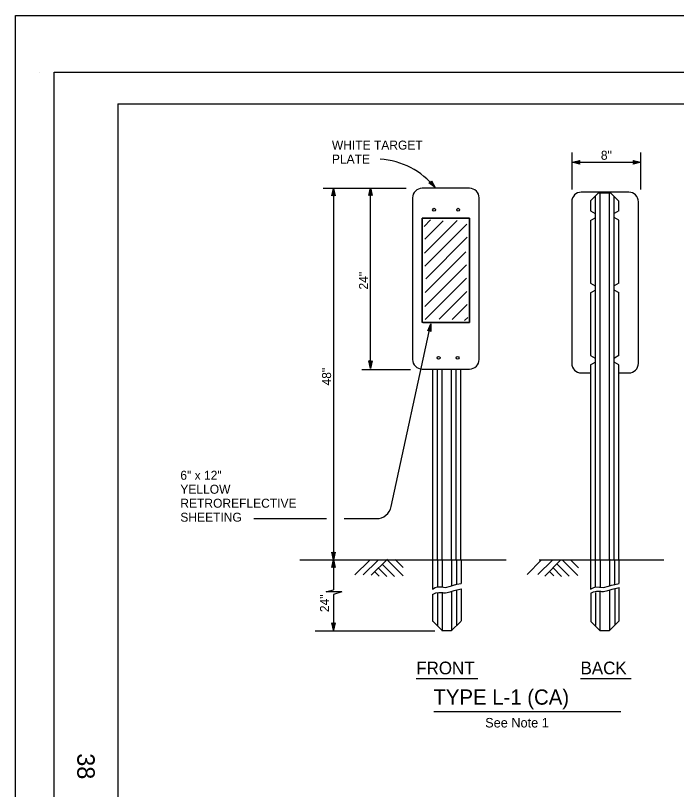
# Model space of a CAD drawing. Extents: x -894 to 866, y -476 to 714.
# Drawn here: x -894 to -373, y 103 to 714 of the extents above; entities that cross this region are included whole.
import ezdxf

# ---------------------------------------------------------------- set-up
doc = ezdxf.new("R2010")
doc.units = 0
for name, color, linetype in [('10 Sheet Format', 7, 'Continuous'), ('56 Stage 3 Anno', 7, 'Continuous'), ('57 Undefined', 7, 'Continuous'), ('59 Sndwall Anno', 7, 'Continuous'), ('60 Nongeo Data', 7, 'Continuous')]:
    doc.layers.add(name, color=color, linetype=linetype)

msp = doc.modelspace()

# ---------------------------------------------------------------- linework, layer by layer
at = {"layer": '10 Sheet Format'}
for p, q in [((-875.42, 668.97), (-875.42, 668.97)), ((-813.45, 643.96), (811.55, 643.96)), ((-813.45, 643.96), (-813.45, -406.04))]:
    msp.add_line(p, q, dxfattribs=at)
for points in [[(-894.04, 713.56), (865.96, 713.56), (865.96, -476.44), (-894.04, -476.44)], [(-863.43, 668.96), (836.57, 668.96), (836.57, -431.04), (-863.43, -431.04)], [(-863.43, 668.96), (836.57, 668.96), (836.57, -431.04), (-863.43, -431.04)]]:
    msp.add_lwpolyline(points, close=True, dxfattribs=at)
at = {"layer": '56 Stage 3 Anno'}
for p, q in [((-455.1, 576.4), (-455.1, 605.63)), ((-400.93, 576.4), (-400.93, 605.63)), ((-455.1, 597.79), (-449.1, 599.12)), ((-453.71, 597.79), (-449.33, 598.76)), ((-452.33, 597.79), (-449.51, 598.41)), ((-449.1, 599.12), (-449.9, 597.79)), ((-449.1, 599.12), (-449.1, 599.12)), ((-406.13, 597.79), (-406.93, 599.13)), ((-406.93, 599.13), (-406.93, 599.13)), ((-406.93, 599.13), (-400.93, 597.79)), ((-406.71, 598.77), (-402.31, 597.79)), ((-406.48, 598.41), (-403.69, 597.79)), ((-455.1, 597.79), (-400.93, 597.79)), ((-449.1, 596.45), (-455.1, 597.79)), ((-455.1, 597.79), (-455.1, 597.79)), ((-449.31, 596.8), (-453.72, 597.79)), ((-449.55, 597.16), (-452.33, 597.79)), ((-450.95, 597.78), (-449.74, 598.05)), ((-449.72, 597.51), (-450.95, 597.78)), ((-449.9, 597.79), (-449.1, 596.45)), ((-449.1, 596.45), (-449.1, 596.45)), ((-400.93, 597.79), (-406.93, 596.46)), ((-406.93, 596.46), (-406.13, 597.79)), ((-406.93, 596.46), (-406.93, 596.46)), ((-402.32, 597.78), (-406.69, 596.82)), ((-403.69, 597.79), (-406.51, 597.16)), ((-406.3, 598.07), (-405.07, 597.79)), ((-405.07, 597.79), (-406.28, 597.52)), ((-400.93, 597.79), (-400.93, 597.79)), ((-568.03, 581.64), (-566.5, 581.85)), ((-563.24, 577.8), (-568.03, 581.64)), ((-568.03, 581.64), (-568.03, 581.64)), ((-564.11, 578.88), (-567.61, 581.68)), ((-564.97, 579.95), (-567.23, 581.76)), ((-565.83, 581.03), (-566.8, 581.8)), ((-566.5, 581.85), (-565.95, 583.31)), ((-566.39, 582.16), (-565.83, 581.03)), ((-566.23, 582.51), (-564.97, 579.95)), ((-566.1, 582.92), (-564.1, 578.87)), ((-565.95, 583.31), (-565.95, 583.31)), ((-565.95, 583.31), (-563.24, 577.8)), ((-651.49, 577.32), (-586.09, 577.32)), ((-644.56, 571.24), (-643.22, 577.24)), ((-644.2, 571.46), (-643.22, 575.86)), ((-643.84, 571.69), (-643.22, 574.48)), ((-643.22, 577.24), (-643.22, 284.31)), ((-643.22, 577.24), (-643.22, 577.24)), ((-643.22, 577.24), (-641.89, 571.24)), ((-643.22, 574.48), (-642.59, 571.65)), ((-643.21, 575.85), (-642.25, 571.47)), ((-615.48, 571.69), (-614.14, 577.69)), ((-615.12, 571.91), (-614.14, 576.31)), ((-614.77, 572.14), (-614.14, 574.93)), ((-614.14, 435.19), (-614.14, 577.69)), ((-614.14, 577.69), (-614.14, 577.69)), ((-614.14, 577.69), (-612.81, 571.69)), ((-614.14, 576.3), (-613.17, 571.93)), ((-614.14, 574.93), (-613.52, 572.11)), ((-563.24, 577.8), (-563.24, 577.8)), ((-643.22, 572.04), (-644.56, 571.24)), ((-644.56, 571.24), (-644.56, 571.24)), ((-643.5, 571.87), (-643.22, 573.09)), ((-643.22, 573.09), (-642.95, 571.89)), ((-641.89, 571.24), (-643.22, 572.04)), ((-641.89, 571.24), (-641.89, 571.24)), ((-614.14, 572.49), (-615.48, 571.69)), ((-615.48, 571.69), (-615.48, 571.69)), ((-614.42, 572.32), (-614.14, 573.55)), ((-614.14, 573.55), (-613.88, 572.34)), ((-612.81, 571.69), (-614.14, 572.49)), ((-612.81, 571.69), (-612.81, 571.69)), ((-597.72, 326.3), (-566.44, 470.42)), ((-569.02, 464.84), (-566.44, 470.42)), ((-566.44, 470.42), (-566.44, 470.42)), ((-566.44, 470.42), (-566.41, 464.27)), ((-567.54, 465.33), (-569.02, 464.84)), ((-569.02, 464.84), (-569.02, 464.84)), ((-568.63, 464.97), (-566.73, 469.07)), ((-568.23, 465.12), (-567.03, 467.72)), ((-567.85, 465.22), (-567.32, 466.37)), ((-566.41, 464.27), (-567.54, 465.33)), ((-567.32, 466.37), (-567.31, 465.13)), ((-567.03, 467.72), (-567.01, 464.82)), ((-566.73, 469.06), (-566.71, 464.58)), ((-566.41, 464.27), (-566.41, 464.27)), ((-615.47, 441.19), (-615.47, 441.19)), ((-612.8, 441.19), (-612.8, 441.19)), ((-620.81, 434.31), (-582.49, 434.31)), ((-614.14, 435.19), (-614.14, 435.19)), ((-706.19, 316.85), (-648.9, 316.85)), ((-634.87, 316.85), (-609.45, 316.85)), ((-643.22, 284.31), (-644.55, 290.31)), ((-644.55, 290.31), (-644.55, 290.31)), ((-644.55, 290.31), (-643.22, 289.51)), ((-643.22, 285.7), (-644.19, 290.07)), ((-643.22, 287.07), (-643.84, 289.9)), ((-643.21, 288.45), (-643.48, 289.66)), ((-643.22, 289.51), (-641.88, 290.31)), ((-641.88, 290.31), (-643.22, 284.31)), ((-642.23, 290.09), (-643.22, 285.69)), ((-642.59, 289.86), (-643.22, 287.07)), ((-642.94, 289.68), (-643.21, 288.45)), ((-641.88, 290.31), (-641.88, 290.31)), ((-644.56, 278.31), (-643.22, 284.31)), ((-644.2, 278.52), (-643.22, 282.93)), ((-643.84, 278.76), (-643.22, 281.55)), ((-643.22, 284.31), (-643.22, 284.31)), ((-643.22, 284.31), (-641.89, 278.31)), ((-643.22, 284.31), (-643.22, 284.31)), ((-643.22, 284.31), (-643.22, 260.83)), ((-643.22, 281.55), (-642.59, 278.72)), ((-643.21, 282.92), (-642.25, 278.54)), ((-643.22, 279.11), (-644.56, 278.31)), ((-644.56, 278.31), (-644.56, 278.31)), ((-643.5, 278.93), (-643.22, 280.16)), ((-643.22, 280.16), (-642.95, 278.96)), ((-641.89, 278.31), (-643.22, 279.11)), ((-641.89, 278.31), (-641.89, 278.31)), ((-649.18, 259.1), (-643.22, 260.83)), ((-636.82, 259.1), (-649.18, 259.1)), ((-636.82, 259.1), (-643.22, 257.02)), ((-643.22, 257.02), (-643.22, 228.8)), ((-643.22, 228.8), (-644.55, 234.8)), ((-644.55, 234.8), (-644.55, 234.8)), ((-644.55, 234.8), (-643.22, 234)), ((-643.22, 230.19), (-644.19, 234.57)), ((-643.22, 231.56), (-643.84, 234.39)), ((-643.21, 232.94), (-643.48, 234.15)), ((-643.22, 234), (-641.88, 234.8)), ((-641.88, 234.8), (-643.22, 228.8)), ((-642.23, 234.58), (-643.22, 230.18)), ((-642.59, 234.35), (-643.22, 231.56)), ((-642.94, 234.17), (-643.21, 232.94)), ((-641.88, 234.8), (-641.88, 234.8)), ((-657.75, 228.35), (-563.45, 228.35)), ((-643.22, 228.8), (-643.22, 228.8))]:
    msp.add_line(p, q, dxfattribs=at)
msp.add_lwpolyline([(-612.8, 441.19), (-614.14, 435.19), (-615.47, 441.19), (-615.12, 440.98), (-614.14, 436.59), (-613.16, 440.98), (-613.51, 440.77), (-614.14, 437.96), (-614.76, 440.77), (-614.41, 440.55), (-614.14, 439.34), (-613.87, 440.56), (-614.14, 440.39), (-615.47, 441.19), (-614.14, 440.39)], close=True, dxfattribs=at)
for centre, radius, start, end in [((-610.62, 539.66), 60.83, 38.8315, 85.99003), ((-609.45, 328.84), 12, 270, 347.75223)]:
    msp.add_arc(centre, radius, start, end, dxfattribs=at)
at = {"layer": '57 Undefined'}
for p, q in [((-578.15, 190.75), (-529.54, 190.75)), ((-448.53, 190.75), (-408.68, 190.75)), ((-564.11, 164.68), (-416.69, 164.68))]:
    msp.add_line(p, q, dxfattribs=at)
at = {"layer": '59 Sndwall Anno'}
for p, q in [((-626.34, 272.5), (-614.91, 283.94)), ((-619.82, 272.5), (-608.39, 283.93)), ((-613.53, 272.27), (-600.79, 285.01)), ((-595.12, 271.34), (-604.55, 280.76)), ((-588.37, 271.81), (-600.6, 284.04)), ((-588.37, 278.33), (-594.54, 284.5)), ((-490.67, 272.85), (-479.24, 284.28)), ((-482.12, 272.74), (-470.7, 284.16)), ((-476.69, 271.54), (-463.95, 284.28)), ((-457.43, 271.57), (-466.85, 281)), ((-450.67, 272.04), (-462.9, 284.27)), ((-450.22, 278.16), (-456.39, 284.34)), ((-607.24, 271.57), (-610.35, 274.68)), ((-601.18, 271.11), (-608.05, 277.98)), ((-469.54, 271.81), (-472.65, 274.91)), ((-463.49, 271.34), (-470.36, 278.21))]:
    msp.add_line(p, q, dxfattribs=at)
at = {"layer": '60 Nongeo Data'}
for p, q in [((-535.95, 577.32), (-573.45, 577.32)), ((-410.4, 574.24), (-447.9, 574.24)), ((-580.95, 569.82), (-580.95, 442.32)), ((-528.45, 442.32), (-528.45, 569.82)), ((-440.74, 567.44), (-434.69, 573.48)), ((-436.97, 571.19), (-436.97, 283.83)), ((-424.5, 573.45), (-434.64, 573.45)), ((-433.22, 573.45), (-433.22, 284.36)), ((-425.72, 284.09), (-425.72, 573.45)), ((-418.26, 567.18), (-424.53, 573.45)), ((-421.97, 284.09), (-421.97, 570.89)), ((-455.4, 566.74), (-455.4, 439.24)), ((-440.72, 567.44), (-440.72, 559.46)), ((-418.22, 559.51), (-418.22, 567.24)), ((-402.9, 439.24), (-402.9, 566.74)), ((-440.75, 559.56), (-436.93, 557.35)), ((-418.21, 559.51), (-422.04, 557.3)), ((-573.45, 553.86), (-535.95, 553.86)), ((-573.45, 471.36), (-573.45, 553.86)), ((-573.45, 553.86), (-535.95, 553.86)), ((-535.95, 553.86), (-573.45, 553.86)), ((-535.95, 553.86), (-573.45, 553.86)), ((-573.45, 553.86), (-573.45, 471.36)), ((-571.89, 547.16), (-566.72, 552.33)), ((-571.65, 526.19), (-545.8, 552.04)), ((-571.19, 537.26), (-556.74, 551.71)), ((-535.95, 553.86), (-535.95, 471.36)), ((-535.95, 471.36), (-535.95, 553.86)), ((-440.72, 551.95), (-436.97, 554.12)), ((-440.72, 552.05), (-440.72, 502.58)), ((-418.26, 552.06), (-421.92, 554.17)), ((-418.22, 502.52), (-418.22, 552.05)), ((-571.24, 516), (-538.15, 549.09)), ((-570.6, 506.02), (-537.81, 538.82)), ((-571, 495.02), (-538.85, 527.17)), ((-571.24, 484.17), (-538.51, 516.9)), ((-570.9, 473.91), (-538.32, 506.49)), ((-440.63, 502.48), (-437.01, 500.39)), ((-418.29, 502.5), (-421.95, 500.39)), ((-559.97, 474.23), (-538.27, 495.93)), ((-440.75, 494.78), (-437.08, 496.9)), ((-440.72, 494.78), (-440.72, 445.45)), ((-418.04, 494.88), (-421.89, 497.11)), ((-418.22, 445.56), (-418.22, 494.99)), ((-549.84, 473.76), (-537.93, 485.66)), ((-535.95, 471.36), (-573.45, 471.36)), ((-572.95, 471.36), (-535.95, 471.36)), ((-539.86, 473.13), (-537.44, 475.54)), ((-440.72, 445.47), (-437, 443.32)), ((-440.72, 438.04), (-437.05, 440.16)), ((-418.23, 438.13), (-421.93, 440.26)), ((-418.22, 445.45), (-421.83, 443.37)), ((-573.45, 434.82), (-535.95, 434.82)), ((-565.27, 434.82), (-565.27, 284.07)), ((-561.52, 434.82), (-561.52, 284.58)), ((-557.77, 434.82), (-557.77, 284.07)), ((-550.27, 284.58), (-550.27, 434.82)), ((-546.52, 284.58), (-546.52, 434.82)), ((-542.77, 284.58), (-542.77, 434.82)), ((-440.72, 438.05), (-440.72, 284.36)), ((-418.22, 284.36), (-418.22, 438)), ((-447.9, 431.74), (-440.67, 431.74)), ((-418.2, 431.74), (-410.4, 431.74)), ((-669.77, 284.31), (-507.15, 284.31)), ((-565.15, 284.29), (-565.15, 261.29)), ((-561.4, 284.29), (-561.4, 263.03)), ((-557.65, 284.29), (-557.65, 262.88)), ((-550.15, 284.26), (-550.15, 263.95)), ((-546.4, 284.26), (-546.4, 265.03)), ((-542.65, 284.26), (-542.65, 265.76)), ((-481.14, 284.31), (-382.85, 284.31)), ((-440.62, 284.36), (-440.62, 261.37)), ((-437.03, 284.29), (-437.03, 263.03)), ((-433.08, 284.24), (-433.08, 262.84)), ((-425.78, 284.79), (-425.78, 264.47)), ((-421.8, 284.4), (-421.8, 265.16)), ((-418.28, 284.53), (-418.28, 266.02)), ((-418.24, 262.58), (-418.24, 235.99)), ((-565.15, 257.04), (-565.15, 235.81)), ((-561.4, 258.44), (-561.4, 232.26)), ((-557.65, 258.63), (-557.65, 228.51)), ((-550.15, 259.62), (-550.15, 228.41)), ((-546.4, 260.69), (-546.4, 232.26)), ((-542.65, 261.53), (-542.65, 236.01)), ((-440.36, 258.11), (-440.36, 235.65)), ((-436.73, 258.73), (-436.73, 232.55)), ((-433.31, 259.31), (-433.31, 229.18)), ((-425.75, 260.06), (-425.75, 228.85)), ((-421.44, 261.36), (-421.44, 232.93)), ((-557.72, 228.61), (-565.27, 236.16)), ((-550.42, 228.32), (-542.88, 235.86)), ((-433.32, 228.58), (-440.39, 235.65)), ((-425.68, 228.59), (-418.13, 236.14)), ((-557.82, 228.51), (-550.22, 228.51)), ((-433.34, 228.55), (-425.75, 228.55))]:
    msp.add_line(p, q, dxfattribs=at)
for points in [[(-565.32, 261.26), (-563.05, 262.55), (-561.17, 263.14), (-558.21, 262.94), (-554.96, 262.65), (-551.11, 263.63), (-548.55, 264.42), (-545.98, 265.11), (-542.53, 265.8)], [(-440.73, 261.12), (-438.46, 262.4), (-436.59, 263), (-433.63, 262.8), (-430.37, 262.5), (-426.52, 263.49), (-423.96, 264.28), (-421.39, 264.97), (-417.94, 265.66)], [(-440.35, 258.11), (-438.28, 259.15), (-435.91, 259.65), (-432.85, 259.55), (-432.06, 259.35), (-430.48, 259.35), (-427.03, 260.14), (-425.25, 260.73), (-423.67, 261.22), (-418.15, 262.51)], [(-565.22, 256.92), (-562.65, 258.21), (-560.29, 258.7), (-557.23, 258.6), (-556.44, 258.4), (-554.86, 258.4), (-551.41, 259.19), (-549.63, 259.78), (-548.05, 260.28), (-542.53, 261.56)]]:
    msp.add_lwpolyline(points, dxfattribs=at)
for centre in [(-563.97, 560.4), (-544.93, 560.4), (-560.36, 443.61), (-545.44, 443.61)]:
    msp.add_circle(centre, 1.13, dxfattribs=at)
for centre, start, end in [((-573.45, 569.82), 90, 180), ((-535.95, 569.82), 0, 90), ((-447.9, 566.74), 90, 180), ((-410.4, 566.74), 0, 90), ((-573.45, 442.32), 180, 270), ((-535.95, 442.32), 270, 0), ((-447.9, 439.24), 180, 270), ((-410.4, 439.24), 270, 0)]:
    msp.add_arc(centre, 7.5, start, end, dxfattribs=at)

# ---------------------------------------------------------------- texts
at = {"layer": '10 Sheet Format'}
msp.add_text('38', height=13.779, rotation=270, dxfattribs=at).set_placement((-845.33, 131.81))
at = {"layer": '57 Undefined'}
for s, height, p in [('WHITE TARGET', 7.0866, (-644.54, 607.82)), ('8"', 7.087, (-432.46, 599.8)), ('PLATE', 7.087, (-644.54, 596.79)), ('6" x 12"', 7.087, (-764.04, 347.49)), ('YELLOW', 7.087, (-764.04, 336.46)), ('RETROREFLECTIVE', 7.0866, (-764.04, 325.44)), ('SHEETING', 7.087, (-764.04, 314.42)), ('FRONT', 10, (-578.05, 194.09)), ('BACK', 10, (-448.5, 194.09)), ('TYPE L-1 (CA)', 12, (-564.51, 170.16)), ('See Note 1', 7.5, (-523.67, 152.18))]:
    msp.add_text(s, height=height, dxfattribs=at).set_placement(p)
for s, p in [('24"', (-616.11, 497.51)), ('48"', (-645.19, 421.84)), ('24"', (-646.82, 243.14))]:
    msp.add_text(s, height=7.087, rotation=90, dxfattribs=at).set_placement(p)

doc.saveas('drawing.dxf')
